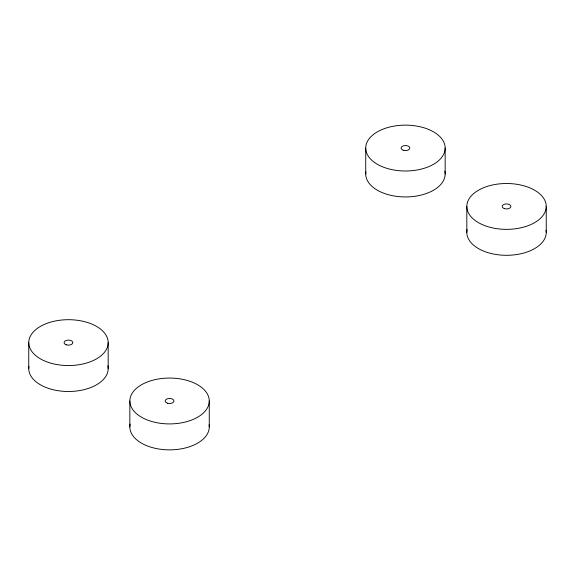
<?xml version="1.0" encoding="UTF-8"?>
<svg xmlns="http://www.w3.org/2000/svg" width="575" height="575" viewBox="0 0 575 575"><rect width="100%" height="100%" fill="white"/><g stroke="black" fill="none" stroke-linecap="round" stroke-linejoin="round"><path stroke-width="0.86" d="M546.25 206.439A39.711 22.928 0 0 1 486.68 226.291A39.711 22.928 0 0 1 486.68 186.58A39.711 22.928 0 0 1 546.25 206.439L546.25 232.379M466.821 206.439L466.821 232.379M445.158 148.07A39.711 22.928 0 0 1 385.588 167.929A39.711 22.928 0 0 1 385.588 128.211A39.711 22.928 0 0 1 445.158 148.07L445.158 174.009M365.729 148.07L365.729 174.009M209.271 400.991A39.711 22.928 0 0 1 149.701 420.842A39.711 22.928 0 0 1 149.701 381.132A39.711 22.928 0 0 1 209.271 400.991L209.271 426.93M129.842 400.991L129.842 426.93M108.179 342.621A39.711 22.928 0 0 1 48.609 362.48A39.711 22.928 0 0 1 48.609 322.769A39.711 22.928 0 0 1 108.179 342.621L108.179 368.561M28.75 342.621L28.75 368.561M209.092 424.774A39.711 22.928 0 0 1 168.935 449.858A39.711 22.928 0 0 1 130.158 424.055M107.863 365.686A39.711 22.928 0 0 1 69.086 391.489A39.711 22.928 0 0 1 28.93 366.404M444.842 171.134A39.711 22.928 0 0 1 406.065 196.938A39.711 22.928 0 0 1 365.908 171.853M546.07 230.216A39.711 22.928 0 0 1 505.914 255.3A39.711 22.928 0 0 1 467.137 229.504M66.276 344.806A4.37 2.523 0 0 0 72.831 342.621A4.37 2.523 0 0 0 66.276 340.436A4.37 2.523 0 0 0 66.276 344.806M167.375 403.176A4.37 2.523 0 0 0 173.923 400.991A4.37 2.523 0 0 0 167.375 398.806A4.37 2.523 0 0 0 167.375 403.176M403.262 150.255A4.37 2.523 0 0 0 409.81 148.07A4.37 2.523 0 0 0 403.262 145.885A4.37 2.523 0 0 0 403.262 150.255M504.354 208.617A4.37 2.523 0 0 0 510.902 206.439A4.37 2.523 0 0 0 504.354 204.254A4.37 2.523 0 0 0 504.354 208.617"/></g></svg>
